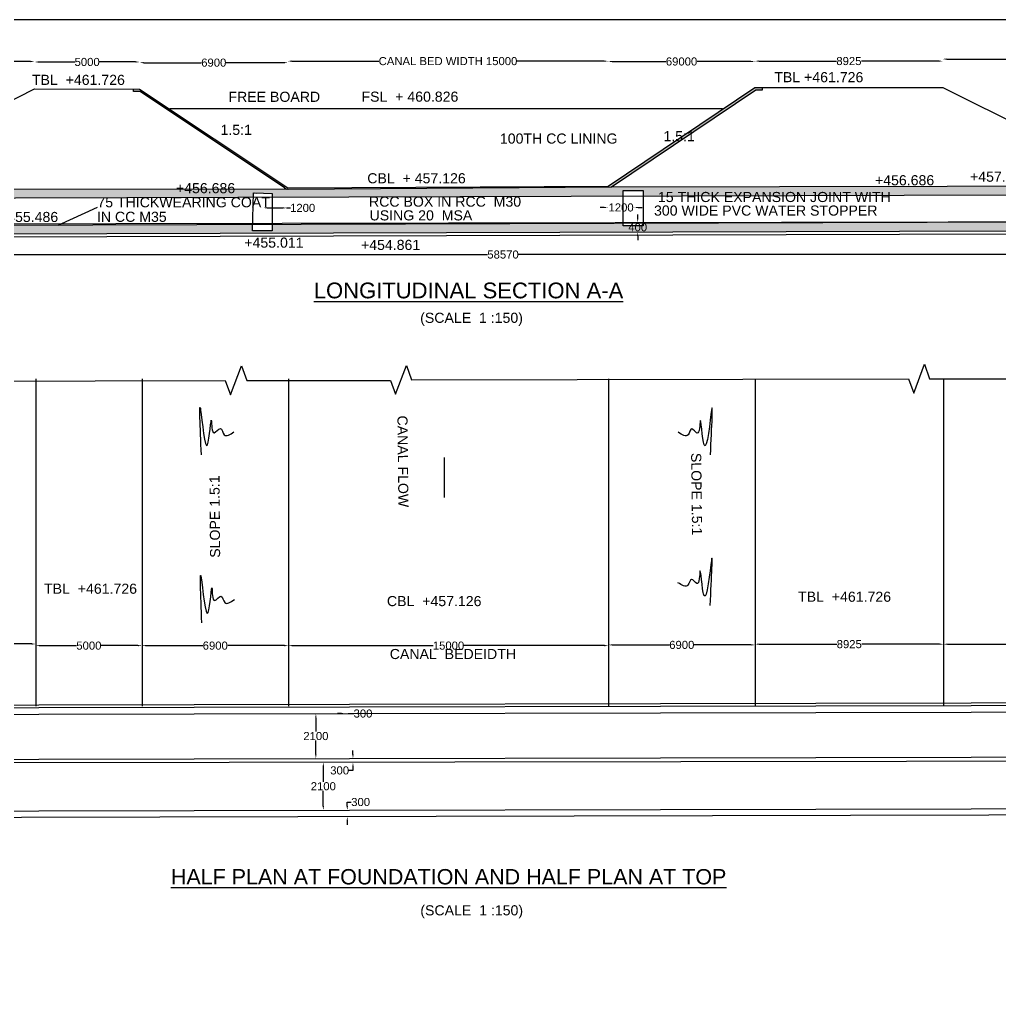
# Model space of a CAD drawing. Header units: inches. Extents: x 2054 to 2706, y -111 to 346.
# Drawn here: x 2181.3 to 2424, y 103.5 to 345.9 of the extents above; entities that cross this region are included whole.
import ezdxf

# ---------------------------------------------------------------- set-up
doc = ezdxf.new("R2010")
doc.units = ezdxf.units.IN
doc.header["$MEASUREMENT"] = 0
for name, color, linetype in [('DIMENSIONS', 7, 'Continuous'), ('DRAWING', 2, 'Continuous'), ('TEXT', 1, 'Continuous')]:
    doc.layers.add(name, color=color, linetype=linetype)
doc.styles.get("Standard").update_dxf_attribs({"font": 'arial.ttf', "height": 2})
doc.dimstyles.get("Standard").update_dxf_attribs({"dimtxt": 2, "dimasz": 1, "dimexe": 0.18, "dimexo": 0.0625, "dimgap": 0.09, "dimtad": 0, "dimtih": 1, "dimtoh": 1, "dimdec": 4, "dimzin": 0, "dimdsep": 46, "dimtxsty": 'Standard', "dimcen": 0.09, "dimse1": 1, "dimse2": 1, "dimadec": 0, "dimazin": 0, "dimtfac": 1, "dimtdec": 4, "dimtofl": 0, "dimtmove": 0, "dimatfit": 3, "dimfxl": 1, "dimtolj": 1, "dimtzin": 0, "dimarcsym": 0})
pattern_1 = [(50, (0, 0), (7.172602, -0.627521), [0.75, -8.25]), (355, (0, 0), (-1.387513, 7.521921), [0.6, -6.6]), (100.4514, (0.598, -0.052), (5.785094, 6.894395), [0.637402, -7.011421]), (46.1842, (0, 2), (10.67241, -1.65519), [1.125, -12.375]), (96.6356, (0.889, 1.862), (9.346627, 9.74118), [0.956103, -10.51713]), (351.1842, (0, 2), (9.34662, 9.741186), [0.9, -9.9]), (21, (1, 1.5), (5.96907, -4.026189), [0.75, -8.25]), (326, (1, 1.5), (2.433153, 7.2515), [0.6, -6.6]), (71.4514, (1.4974, 1.1645), (8.402226, 3.225305), [0.637402, -7.011421]), (37.5, (0, 0), (0.1215986, 3.3289385), [0, -6.52, 0, -6.7, 0, -6.625]), (7.5, (0, 0), (2.6306954, 3.944117), [0, -3.82, 0, -6.37, 0, -2.525]), (327.5, (-2.23, 0), (5.3382244, -0.2255487), [0, -2.5, 0, -7.8, 0, -10.35]), (317.5, (-3.23, 0), (5.831862, 1.00105), [0, -3.25, 0, -5.18, 0, -7.35])]

# ---------------------------------------------------------------- blocks, each defined once
blk = doc.blocks.new('*D4')
at = {"layer": 'Defpoints', "color": 0, "transparency": 16777216}
for p in [(2185.02, 335.54), (2185.02, 328.76), (2149.31, 310.64)]:
    blk.add_point(p, dxfattribs=at)
at = {"layer": 'DIMENSIONS', "color": 0, "lineweight": -2, "transparency": 16777216}
for p, q in [((2150.31, 335.54), (2164.08, 335.54)), ((2184.02, 335.54), (2170.25, 335.54))]:
    blk.add_line(p, q, dxfattribs=at)
at = {"layer": 'DIMENSIONS', "color": 0, "transparency": 16777216}
for points in [[(2150.31, 335.71), (2150.31, 335.38), (2149.31, 335.54)], [(2184.02, 335.71), (2184.02, 335.38), (2185.02, 335.54)]]:
    blk.add_solid(points, dxfattribs=at)
at = {"layer": 'DIMENSIONS', "color": 0, "transparency": 16777216, "insert": (2167.17, 335.54), "char_height": 2, "attachment_point": 5}
blk.add_mtext('\\A1;6768', dxfattribs=at)
blk = doc.blocks.new('*D5')
at = {"layer": 'Defpoints', "color": 0, "transparency": 16777216}
for p in [(2211, 335.44), (2185.02, 328.76), (2211, 328.71)]:
    blk.add_point(p, dxfattribs=at)
at = {"layer": 'DIMENSIONS', "color": 0, "lineweight": -2, "transparency": 16777216}
for p, q in [((2186.02, 335.44), (2194.94, 335.44)), ((2210, 335.44), (2201.08, 335.44))]:
    blk.add_line(p, q, dxfattribs=at)
at = {"layer": 'DIMENSIONS', "color": 0, "transparency": 16777216}
for points in [[(2186.02, 335.61), (2186.02, 335.28), (2185.02, 335.44)], [(2210, 335.61), (2210, 335.28), (2211, 335.44)]]:
    blk.add_solid(points, dxfattribs=at)
at = {"layer": 'DIMENSIONS', "color": 0, "transparency": 16777216, "insert": (2198.01, 335.44), "char_height": 2, "attachment_point": 5}
blk.add_mtext('\\A1;5000', dxfattribs=at)
blk = doc.blocks.new('*D6')
at = {"layer": 'Defpoints', "color": 0, "transparency": 16777216}
for p in [(2247.69, 335.27), (2211, 328.71), (2247.69, 304.33)]:
    blk.add_point(p, dxfattribs=at)
at = {"layer": 'DIMENSIONS', "color": 0, "lineweight": -2, "transparency": 16777216}
for p, q in [((2212, 335.27), (2226.26, 335.27)), ((2246.69, 335.27), (2232.42, 335.27))]:
    blk.add_line(p, q, dxfattribs=at)
at = {"layer": 'DIMENSIONS', "color": 0, "transparency": 16777216}
for points in [[(2212, 335.44), (2212, 335.11), (2211, 335.27)], [(2246.69, 335.44), (2246.69, 335.11), (2247.69, 335.27)]]:
    blk.add_solid(points, dxfattribs=at)
at = {"layer": 'DIMENSIONS', "color": 0, "transparency": 16777216, "insert": (2229.34, 335.27), "char_height": 2, "attachment_point": 5}
blk.add_mtext('\\A1;6900', dxfattribs=at)
blk = doc.blocks.new('*D7')
at = {"layer": 'Defpoints', "color": 0, "transparency": 16777216}
for p in [(2326.92, 335.65), (2247.69, 304.4), (2326.92, 304.7)]:
    blk.add_point(p, dxfattribs=at)
at = {"layer": 'DIMENSIONS', "color": 0, "lineweight": -2, "transparency": 16777216}
for p, q in [((2248.69, 335.65), (2270.19, 335.65)), ((2325.92, 335.65), (2304.41, 335.65))]:
    blk.add_line(p, q, dxfattribs=at)
at = {"layer": 'DIMENSIONS', "color": 0, "transparency": 16777216}
for points in [[(2248.69, 335.82), (2248.69, 335.49), (2247.69, 335.65)], [(2325.92, 335.82), (2325.92, 335.49), (2326.92, 335.65)]]:
    blk.add_solid(points, dxfattribs=at)
at = {"layer": 'DIMENSIONS', "color": 0, "transparency": 16777216, "insert": (2287.3, 335.65), "char_height": 2, "attachment_point": 5}
blk.add_mtext('\\A1;CANAL BED WIDTH 15000', dxfattribs=at)
blk = doc.blocks.new('*D8')
at = {"layer": 'Defpoints', "color": 0, "transparency": 16777216}
for p in [(2363.26, 335.56), (2363.26, 329.16), (2326.92, 304.76)]:
    blk.add_point(p, dxfattribs=at)
at = {"layer": 'DIMENSIONS', "color": 0, "lineweight": -2, "transparency": 16777216}
for p, q in [((2327.92, 335.56), (2341.24, 335.56)), ((2362.26, 335.56), (2348.95, 335.56))]:
    blk.add_line(p, q, dxfattribs=at)
at = {"layer": 'DIMENSIONS', "color": 0, "transparency": 16777216}
for points in [[(2327.92, 335.73), (2327.92, 335.39), (2326.92, 335.56)], [(2362.26, 335.73), (2362.26, 335.39), (2363.26, 335.56)]]:
    blk.add_solid(points, dxfattribs=at)
at = {"layer": 'DIMENSIONS', "color": 0, "transparency": 16777216, "insert": (2345.09, 335.56), "char_height": 2, "attachment_point": 5}
blk.add_mtext('\\A1;69000', dxfattribs=at)
blk = doc.blocks.new('*D9')
at = {"layer": 'Defpoints', "color": 0, "transparency": 16777216}
for p in [(2409.73, 335.66), (2363.26, 329.16), (2409.73, 329.16)]:
    blk.add_point(p, dxfattribs=at)
at = {"layer": 'DIMENSIONS', "color": 0, "lineweight": -2, "transparency": 16777216}
for p, q in [((2364.26, 335.66), (2383.41, 335.66)), ((2408.73, 335.66), (2389.58, 335.66))]:
    blk.add_line(p, q, dxfattribs=at)
at = {"layer": 'DIMENSIONS', "color": 0, "transparency": 16777216}
for points in [[(2364.26, 335.83), (2364.26, 335.49), (2363.26, 335.66)], [(2408.73, 335.83), (2408.73, 335.49), (2409.73, 335.66)]]:
    blk.add_solid(points, dxfattribs=at)
at = {"layer": 'DIMENSIONS', "color": 0, "transparency": 16777216, "insert": (2386.5, 335.66), "char_height": 2, "attachment_point": 5}
blk.add_mtext('\\A1;8925', dxfattribs=at)
blk = doc.blocks.new('*D10')
at = {"layer": 'Defpoints', "color": 0, "transparency": 16777216}
for p in [(2452.44, 336.17), (2409.73, 329.16), (2452.44, 307.84)]:
    blk.add_point(p, dxfattribs=at)
at = {"layer": 'DIMENSIONS', "color": 0, "lineweight": -2, "transparency": 16777216}
for p, q in [((2410.73, 336.17), (2428.01, 336.17)), ((2451.44, 336.17), (2434.16, 336.17))]:
    blk.add_line(p, q, dxfattribs=at)
at = {"layer": 'DIMENSIONS', "color": 0, "transparency": 16777216}
for points in [[(2410.73, 336.33), (2410.73, 336), (2409.73, 336.17)], [(2451.44, 336.33), (2451.44, 336), (2452.44, 336.17)]]:
    blk.add_solid(points, dxfattribs=at)
at = {"layer": 'DIMENSIONS', "color": 0, "transparency": 16777216, "insert": (2431.09, 336.17), "char_height": 2, "attachment_point": 5}
blk.add_mtext('\\A1;8080', dxfattribs=at)
blk = doc.blocks.new('*D15')
at = {"layer": 'Defpoints', "color": 0, "transparency": 16777216}
for p in [(2455.03, 292.77), (2146.81, 291.13), (2455.03, 287.79)]:
    blk.add_point(p, dxfattribs=at)
at = {"layer": 'DIMENSIONS', "color": 0, "lineweight": -2, "transparency": 16777216}
for p, q in [((2147.81, 287.79), (2297.07, 287.79)), ((2454.03, 287.79), (2304.77, 287.79))]:
    blk.add_line(p, q, dxfattribs=at)
at = {"layer": 'DIMENSIONS', "color": 0, "transparency": 16777216}
for points in [[(2147.81, 287.96), (2147.81, 287.62), (2146.81, 287.79)], [(2454.03, 287.96), (2454.03, 287.62), (2455.03, 287.79)]]:
    blk.add_solid(points, dxfattribs=at)
at = {"layer": 'DIMENSIONS', "color": 0, "transparency": 16777216, "insert": (2300.92, 287.79), "char_height": 2, "attachment_point": 5}
blk.add_mtext('\\A1;58570', dxfattribs=at)
blk = doc.blocks.new('*D17')
at = {"layer": 'Defpoints', "color": 0, "transparency": 16777216}
for p in [(2247.37, 304.01), (2241.65, 302.98), (2247.37, 299.33)]:
    blk.add_point(p, dxfattribs=at)
at = {"layer": 'DIMENSIONS', "color": 0, "lineweight": -2, "transparency": 16777216}
for p, q in [((2242.65, 299.33), (2246.37, 299.33)), ((2247.37, 299.33), (2248.37, 299.33))]:
    blk.add_line(p, q, dxfattribs=at)
at = {"layer": 'DIMENSIONS', "color": 0, "transparency": 16777216}
for points in [[(2242.65, 299.5), (2242.65, 299.16), (2241.65, 299.33)], [(2246.37, 299.5), (2246.37, 299.16), (2247.37, 299.33)]]:
    blk.add_solid(points, dxfattribs=at)
at = {"layer": 'DIMENSIONS', "color": 0, "transparency": 16777216, "insert": (2251.34, 299.33), "char_height": 2, "attachment_point": 5}
blk.add_mtext('\\A1;1200', dxfattribs=at)
blk = doc.blocks.new('*D18')
at = {"layer": 'Defpoints', "color": 0, "transparency": 16777216}
for p in [(2326.92, 304.7), (2333.35, 303.63), (2326.92, 299.44)]:
    blk.add_point(p, dxfattribs=at)
at = {"layer": 'DIMENSIONS', "color": 0, "lineweight": -2, "transparency": 16777216}
for p, q in [((2325.92, 299.44), (2324.92, 299.44)), ((2334.35, 299.44), (2335.35, 299.44))]:
    blk.add_line(p, q, dxfattribs=at)
at = {"layer": 'DIMENSIONS', "color": 0, "transparency": 16777216}
for points in [[(2325.92, 299.6), (2325.92, 299.27), (2326.92, 299.44)], [(2334.35, 299.6), (2334.35, 299.27), (2333.35, 299.44)]]:
    blk.add_solid(points, dxfattribs=at)
at = {"layer": 'DIMENSIONS', "color": 0, "transparency": 16777216, "insert": (2330.13, 299.44), "char_height": 2, "attachment_point": 5}
blk.add_mtext('\\A1;1200', dxfattribs=at)
blk = doc.blocks.new('*D19')
at = {"layer": 'Defpoints', "color": 0, "transparency": 16777216}
for p in [(2334.24, 295.71), (2334.24, 293.37), (2334.24, 293.37)]:
    blk.add_point(p, dxfattribs=at)
at = {"layer": 'DIMENSIONS', "color": 0, "lineweight": -2, "transparency": 16777216}
for p, q in [((2334.24, 296.71), (2334.24, 297.71)), ((2334.24, 292.37), (2334.24, 291.37))]:
    blk.add_line(p, q, dxfattribs=at)
at = {"layer": 'DIMENSIONS', "color": 0, "transparency": 16777216}
for points in [[(2334.08, 296.71), (2334.41, 296.71), (2334.24, 295.71)], [(2334.08, 292.37), (2334.41, 292.37), (2334.24, 293.37)]]:
    blk.add_solid(points, dxfattribs=at)
at = {"layer": 'DIMENSIONS', "color": 0, "transparency": 16777216, "insert": (2334.24, 294.54), "char_height": 2, "attachment_point": 5}
blk.add_mtext('\\A1;400', dxfattribs=at)
blk = doc.blocks.new('*D30')
at = {"layer": 'Defpoints', "color": 0, "transparency": 16777216}
for p in [(2147.52, 190.37), (2185.29, 191.43), (2185.29, 190.37)]:
    blk.add_point(p, dxfattribs=at)
at = {"layer": 'DIMENSIONS', "color": 0, "lineweight": -2, "transparency": 16777216}
for p, q in [((2148.52, 191.43), (2163.34, 191.43)), ((2184.29, 191.43), (2169.48, 191.43))]:
    blk.add_line(p, q, dxfattribs=at)
at = {"layer": 'DIMENSIONS', "color": 0, "transparency": 16777216}
for points in [[(2148.52, 191.6), (2148.52, 191.27), (2147.52, 191.43)], [(2184.29, 191.6), (2184.29, 191.27), (2185.29, 191.43)]]:
    blk.add_solid(points, dxfattribs=at)
at = {"layer": 'DIMENSIONS', "color": 0, "transparency": 16777216, "insert": (2166.41, 191.43), "char_height": 2, "attachment_point": 5}
blk.add_mtext('\\A1;7268', dxfattribs=at)
blk = doc.blocks.new('*D31')
at = {"layer": 'Defpoints', "color": 0, "transparency": 16777216}
for p in [(2185.29, 191.02), (2211.59, 191.02), (2211.59, 191.02)]:
    blk.add_point(p, dxfattribs=at)
at = {"layer": 'DIMENSIONS', "color": 0, "lineweight": -2, "transparency": 16777216}
for p, q in [((2186.29, 191.02), (2195.36, 191.02)), ((2210.59, 191.02), (2201.51, 191.02))]:
    blk.add_line(p, q, dxfattribs=at)
at = {"layer": 'DIMENSIONS', "color": 0, "transparency": 16777216}
for points in [[(2186.29, 191.19), (2186.29, 190.86), (2185.29, 191.02)], [(2210.59, 191.19), (2210.59, 190.86), (2211.59, 191.02)]]:
    blk.add_solid(points, dxfattribs=at)
at = {"layer": 'DIMENSIONS', "color": 0, "transparency": 16777216, "insert": (2198.44, 191.02), "char_height": 2, "attachment_point": 5}
blk.add_mtext('\\A1;5000', dxfattribs=at)
blk = doc.blocks.new('*D32')
at = {"layer": 'Defpoints', "color": 0, "transparency": 16777216}
for p in [(2211.59, 191.02), (2247.83, 191.02), (2247.83, 191.02)]:
    blk.add_point(p, dxfattribs=at)
at = {"layer": 'DIMENSIONS', "color": 0, "lineweight": -2, "transparency": 16777216}
for p, q in [((2212.59, 191.02), (2226.63, 191.02)), ((2246.83, 191.02), (2232.79, 191.02))]:
    blk.add_line(p, q, dxfattribs=at)
at = {"layer": 'DIMENSIONS', "color": 0, "transparency": 16777216}
for points in [[(2212.59, 191.19), (2212.59, 190.86), (2211.59, 191.02)], [(2246.83, 191.19), (2246.83, 190.86), (2247.83, 191.02)]]:
    blk.add_solid(points, dxfattribs=at)
at = {"layer": 'DIMENSIONS', "color": 0, "transparency": 16777216, "insert": (2229.71, 191.02), "char_height": 2, "attachment_point": 5}
blk.add_mtext('\\A1;6900', dxfattribs=at)
blk = doc.blocks.new('*D33')
at = {"layer": 'Defpoints', "color": 0, "transparency": 16777216}
for p in [(2247.83, 191.02), (2327.02, 191.02), (2327.02, 191.02)]:
    blk.add_point(p, dxfattribs=at)
at = {"layer": 'DIMENSIONS', "color": 0, "lineweight": -2, "transparency": 16777216}
for p, q in [((2248.83, 191.02), (2283.67, 191.02)), ((2326.02, 191.02), (2291.18, 191.02))]:
    blk.add_line(p, q, dxfattribs=at)
at = {"layer": 'DIMENSIONS', "color": 0, "transparency": 16777216}
for points in [[(2248.83, 191.19), (2248.83, 190.86), (2247.83, 191.02)], [(2326.02, 191.19), (2326.02, 190.86), (2327.02, 191.02)]]:
    blk.add_solid(points, dxfattribs=at)
at = {"layer": 'DIMENSIONS', "color": 0, "transparency": 16777216, "insert": (2287.43, 191.02), "char_height": 2, "attachment_point": 5}
blk.add_mtext('\\A1;15000', dxfattribs=at)
blk = doc.blocks.new('*D34')
at = {"layer": 'Defpoints', "color": 0, "transparency": 16777216}
for p in [(2327.02, 191.2), (2363.27, 191.2), (2363.27, 191.2)]:
    blk.add_point(p, dxfattribs=at)
at = {"layer": 'DIMENSIONS', "color": 0, "lineweight": -2, "transparency": 16777216}
for p, q in [((2328.02, 191.2), (2342.07, 191.2)), ((2362.27, 191.2), (2348.22, 191.2))]:
    blk.add_line(p, q, dxfattribs=at)
at = {"layer": 'DIMENSIONS', "color": 0, "transparency": 16777216}
for points in [[(2328.02, 191.37), (2328.02, 191.04), (2327.02, 191.2)], [(2362.27, 191.37), (2362.27, 191.04), (2363.27, 191.2)]]:
    blk.add_solid(points, dxfattribs=at)
at = {"layer": 'DIMENSIONS', "color": 0, "transparency": 16777216, "insert": (2345.15, 191.2), "char_height": 2, "attachment_point": 5}
blk.add_mtext('\\A1;6900', dxfattribs=at)
blk = doc.blocks.new('*D35')
at = {"layer": 'Defpoints', "color": 0, "transparency": 16777216}
for p in [(2363.27, 191.38), (2409.9, 191.38), (2409.9, 191.38)]:
    blk.add_point(p, dxfattribs=at)
at = {"layer": 'DIMENSIONS', "color": 0, "lineweight": -2, "transparency": 16777216}
for p, q in [((2364.27, 191.38), (2383.5, 191.38)), ((2408.9, 191.38), (2389.67, 191.38))]:
    blk.add_line(p, q, dxfattribs=at)
at = {"layer": 'DIMENSIONS', "color": 0, "transparency": 16777216}
for points in [[(2364.27, 191.55), (2364.27, 191.22), (2363.27, 191.38)], [(2408.9, 191.55), (2408.9, 191.22), (2409.9, 191.38)]]:
    blk.add_solid(points, dxfattribs=at)
at = {"layer": 'DIMENSIONS', "color": 0, "transparency": 16777216, "insert": (2386.59, 191.38), "char_height": 2, "attachment_point": 5}
blk.add_mtext('\\A1;8925', dxfattribs=at)
blk = doc.blocks.new('*D36')
at = {"layer": 'Defpoints', "color": 0, "transparency": 16777216}
for p in [(2409.9, 191.38), (2455.22, 191.38), (2455.22, 191.38)]:
    blk.add_point(p, dxfattribs=at)
at = {"layer": 'DIMENSIONS', "color": 0, "lineweight": -2, "transparency": 16777216}
for p, q in [((2410.9, 191.38), (2429.49, 191.38)), ((2454.22, 191.38), (2435.64, 191.38))]:
    blk.add_line(p, q, dxfattribs=at)
at = {"layer": 'DIMENSIONS', "color": 0, "transparency": 16777216}
for points in [[(2410.9, 191.55), (2410.9, 191.22), (2409.9, 191.38)], [(2454.22, 191.55), (2454.22, 191.22), (2455.22, 191.38)]]:
    blk.add_solid(points, dxfattribs=at)
at = {"layer": 'DIMENSIONS', "color": 0, "transparency": 16777216, "insert": (2432.56, 191.38), "char_height": 2, "attachment_point": 5}
blk.add_mtext('\\A1;8580', dxfattribs=at)
blk = doc.blocks.new('*D37')
at = {"layer": 'Defpoints', "color": 0, "transparency": 16777216}
for p in [(2256.43, 162.14), (2256.45, 150.31), (2256.45, 150.31)]:
    blk.add_point(p, dxfattribs=at)
at = {"layer": 'DIMENSIONS', "color": 0, "lineweight": -2, "transparency": 16777216}
for p, q in [((2256.45, 161.14), (2256.45, 157.33)), ((2256.45, 151.31), (2256.45, 155.11))]:
    blk.add_line(p, q, dxfattribs=at)
at = {"layer": 'DIMENSIONS', "color": 0, "transparency": 16777216}
for points in [[(2256.28, 161.14), (2256.62, 161.14), (2256.45, 162.14)], [(2256.28, 151.31), (2256.62, 151.31), (2256.45, 150.31)]]:
    blk.add_solid(points, dxfattribs=at)
at = {"layer": 'DIMENSIONS', "color": 0, "transparency": 16777216, "insert": (2256.45, 156.22), "char_height": 2, "attachment_point": 5}
blk.add_mtext('\\A1;2100', dxfattribs=at)
blk = doc.blocks.new('*D38')
at = {"layer": 'Defpoints', "color": 0, "transparency": 16777216}
for p in [(2256.4, 174.2), (2254.61, 163.09), (2256.42, 163.09)]:
    blk.add_point(p, dxfattribs=at)
at = {"layer": 'DIMENSIONS', "color": 0, "lineweight": -2, "transparency": 16777216}
for p, q in [((2254.61, 173.2), (2254.61, 169.76)), ((2254.61, 164.09), (2254.61, 167.53))]:
    blk.add_line(p, q, dxfattribs=at)
at = {"layer": 'DIMENSIONS', "color": 0, "transparency": 16777216}
for points in [[(2254.44, 173.2), (2254.77, 173.2), (2254.61, 174.2)], [(2254.44, 164.09), (2254.77, 164.09), (2254.61, 163.09)]]:
    blk.add_solid(points, dxfattribs=at)
at = {"layer": 'DIMENSIONS', "color": 0, "transparency": 16777216, "insert": (2254.61, 168.64), "char_height": 2, "attachment_point": 5}
blk.add_mtext('\\A1;2100', dxfattribs=at)
blk = doc.blocks.new('*D39')
at = {"layer": 'Defpoints', "color": 0, "transparency": 16777216}
for p in [(2260.72, 150.32), (2260.72, 148.71), (2262.38, 150.32)]:
    blk.add_point(p, dxfattribs=at)
at = {"layer": 'DIMENSIONS', "color": 0, "lineweight": -2, "transparency": 16777216}
for p, q in [((2262.38, 151.32), (2262.38, 152.32)), ((2262.38, 152.32), (2263.38, 152.32)), ((2262.38, 147.71), (2262.38, 146.71))]:
    blk.add_line(p, q, dxfattribs=at)
at = {"layer": 'DIMENSIONS', "color": 0, "transparency": 16777216}
for points in [[(2262.21, 151.32), (2262.55, 151.32), (2262.38, 150.32)], [(2262.21, 147.71), (2262.55, 147.71), (2262.38, 148.71)]]:
    blk.add_solid(points, dxfattribs=at)
at = {"layer": 'DIMENSIONS', "color": 0, "transparency": 16777216, "insert": (2265.68, 152.32), "char_height": 2, "attachment_point": 5}
blk.add_mtext('\\A1;300', dxfattribs=at)
blk = doc.blocks.new('*D40')
at = {"layer": 'Defpoints', "color": 0, "transparency": 16777216}
for p in [(2261.47, 163.1), (2261.47, 162.14), (2263.79, 162.14)]:
    blk.add_point(p, dxfattribs=at)
at = {"layer": 'DIMENSIONS', "color": 0, "lineweight": -2, "transparency": 16777216}
for p, q in [((2263.79, 164.1), (2263.79, 165.1)), ((2263.79, 161.14), (2263.79, 160.14)), ((2263.79, 160.14), (2262.79, 160.14))]:
    blk.add_line(p, q, dxfattribs=at)
at = {"layer": 'DIMENSIONS', "color": 0, "transparency": 16777216}
for points in [[(2263.62, 164.1), (2263.95, 164.1), (2263.79, 163.1)], [(2263.62, 161.14), (2263.95, 161.14), (2263.79, 162.14)]]:
    blk.add_solid(points, dxfattribs=at)
at = {"layer": 'DIMENSIONS', "color": 0, "transparency": 16777216, "insert": (2260.49, 160.14), "char_height": 2, "attachment_point": 5}
blk.add_mtext('\\A1;300', dxfattribs=at)
blk = doc.blocks.new('*D41')
at = {"layer": 'Defpoints', "color": 0, "transparency": 16777216}
for p in [(2261.97, 176.56), (2261.97, 174.21), (2261.97, 174.21)]:
    blk.add_point(p, dxfattribs=at)
at = {"layer": 'DIMENSIONS', "color": 0, "lineweight": -2, "transparency": 16777216}
for p, q in [((2260.97, 174.21), (2259.97, 174.21)), ((2262.97, 174.21), (2263.97, 174.21))]:
    blk.add_line(p, q, dxfattribs=at)
at = {"layer": 'DIMENSIONS', "color": 0, "transparency": 16777216}
for points in [[(2260.97, 174.38), (2260.97, 174.05), (2261.97, 174.21)], [(2262.97, 174.38), (2262.97, 174.05), (2261.97, 174.21)]]:
    blk.add_solid(points, dxfattribs=at)
at = {"layer": 'DIMENSIONS', "color": 0, "transparency": 16777216, "insert": (2266.27, 174.21), "char_height": 2, "attachment_point": 5}
blk.add_mtext('\\A1;300', dxfattribs=at)

msp = doc.modelspace()

# ---------------------------------------------------------------- hatches: boundary and pattern name
at = {"layer": 'DIMENSIONS'}
h = msp.add_hatch(dxfattribs=at)
h.set_pattern_fill('AR-CONC', color=0, style=0)
h.set_pattern_definition(pattern_1)
h.paths.add_polyline_path([(2454.95712, 304.8048), (2452.40957, 304.7852), (2452.40957, 304.78543), (2327.7279, 304.57703), (2363.45569, 328.58753), (2365.13588, 328.58753), (2365.13588, 329.15636), (2363.26476, 329.15636), (2326.91898, 304.6992), (2247.6859, 304.33495), (2210.99983, 328.7061), (2209.46531, 328.7093), (2209.46418, 328.17), (2211.12621, 328.17), (2246.87717, 304.33224), (2247.36617, 304.00618), (2152.70622, 304.01612), (2149.35411, 304.01612), (2146.80874, 304.01612), (2146.80874, 301.68466), (2152.70622, 301.68466), (2239.12911, 301.94462), (2239.1573, 303.04528), (2240.04012, 303.02267), (2243.76334, 302.92731), (2243.76334, 301.95856), (2330.62218, 302.21983), (2330.62218, 303.62509), (2331.1021, 303.62509), (2335.59319, 303.62509), (2335.59319, 302.23478), (2454.96979, 302.59386)])
h = msp.add_hatch(dxfattribs=at)
h.set_pattern_fill('AR-CONC', color=0, style=0)
h.set_pattern_definition(pattern_1)
h.paths.add_polyline_path([(2455.0083, 295.87641), (2451.97035, 295.87386), (2335.59319, 295.50008), (2335.59319, 294.90188), (2330.62218, 294.90188), (2330.62218, 295.48411), (2243.76334, 295.20513), (2243.76334, 293.6311), (2238.91618, 293.6311), (2238.9561, 295.18969), (2146.80874, 294.89372), (2146.80874, 292.81044), (2455.0206, 293.73042)])

# ---------------------------------------------------------------- linework, layer by layer
at = {"layer": 'DIMENSIONS', "color": 0}
msp.add_lwpolyline([(2705.2067, -111.35752), (2054.45622, -111.35752), (2054.45622, 345.92693), (2705.2067, 345.92693)], close=True, dxfattribs=at)
msp.add_lwpolyline([(2218.51026, 323.92485), (2355.26034, 323.92485)], dxfattribs=at)
at = {"layer": 'DRAWING', "color": 0}
for points in [[(2063.88841, 315.38244), (2114.5309, 315.54902), (2146.8503, 310.66777), (2149.35411, 310.66777), (2185.0233, 328.76041), (2210.99983, 328.7061), (2247.6859, 304.33495)], [(2246.87717, 304.33224), (2211.12621, 328.17), (2209.46418, 328.17), (2209.46531, 328.7093)], [(2247.6859, 304.33495), (2326.91898, 304.6992), (2363.26476, 329.15636), (2409.73213, 329.15636), (2452.443, 307.84119), (2575.94654, 307.84119), (2575.94654, 311.81721), (2575.94654, 306.91191), (2577.74503, 306.28712), (2574.21425, 305.0027), (2575.75079, 304.29518), (2575.75079, 289.92155)], [(2327.7279, 304.57703), (2363.45569, 328.58753), (2365.13588, 328.58753), (2365.13588, 329.15636)], [(2064.08123, 306.3733), (2115.47366, 306.3733), (2122.66094, 295.29804), (2575.75079, 296.18827)], [(2455.02609, 292.77403), (2509.71347, 292.60878), (2509.72389, 296.05854), (2509.06239, 296.05724), (2121.88281, 294.81366), (2114.74355, 305.88579), (2111.43651, 305.88579), (2111.35045, 302.62804)], [(2327.7279, 304.57703), (2452.40957, 304.78543), (2452.443, 307.84119)], [(2452.4481, 304.78549), (2452.4481, 304.78549), (2455.71212, 304.81061), (2456.61969, 304.25662), (2456.61969, 303.19901), (2455.23312, 302.59465), (2152.70622, 301.68466)], [(2152.70622, 304.01612), (2247.687, 304.00615)], [(2246.87717, 304.33224), (2247.36622, 304.00615)], [(2247.77751, 304.00614), (2327.7279, 304.57703)], [(2331.1021, 303.62509), (2335.59319, 303.62509), (2335.59319, 294.90188), (2330.62218, 294.90188), (2330.62218, 303.62509), (2331.1021, 303.62509)], [(2243.76334, 302.92731), (2243.76334, 293.6311), (2238.91618, 293.6311), (2239.1573, 303.04528), (2240.04012, 303.02267)], [(2239.53179, 303.03569), (2243.76334, 302.92731)], [(2146.80874, 292.81044), (2455.0206, 293.73042)], [(2455.02503, 292.95834), (2146.80874, 292.05326)], [(2071.34493, 256.17631), (2232.14158, 256.6139), (2233.46525, 253.05085), (2236.20857, 260.25843), (2237.48592, 256.61778), (2273.06807, 256.61778), (2274.30701, 253.23327), (2277.02249, 260.32092), (2278.29307, 256.776), (2401.2309, 257.06083), (2402.58846, 253.5299), (2405.19735, 260.65821), (2406.47401, 257.06258), (2575.636, 257.06258), (2575.636, 108.0656), (2575.636, 115.03369), (2508.56712, 115.03369)], [(2455.2851, 149.18507), (2147.50675, 148.44061), (2147.54666, 256.38368)], [(2147.50735, 150.07384), (2455.22263, 150.73576), (2455.22263, 149.18492), (2455.22263, 257.06258)], [(2185.28918, 257.06258), (2185.28918, 176.02816)], [(2211.58606, 257.06258), (2211.58606, 176.02816)], [(2247.8331, 257.06258), (2247.8331, 176.02816)], [(2327.01809, 257.06258), (2327.01809, 176.02816)], [(2363.27471, 257.06258), (2363.27471, 176.02816)], [(2409.90094, 257.06258), (2409.90094, 176.02816)], [(2455.22263, 176.20111), (2147.51676, 175.52581)], [(2147.51705, 176.30817), (2455.22263, 176.98146)], [(2147.51618, 173.96507), (2455.22263, 174.63397)], [(2568.38281, 162.58083), (2065.50197, 161.86385), (2065.50197, 171.28401)], [(2147.51208, 162.8628), (2455.22263, 163.49497)]]:
    msp.add_lwpolyline(points, dxfattribs=at)
for points in [[(2226.26752, 238.1992), (2226.09304, 249.31559), (2227.81884, 240.74766), (2228.78339, 246.6451), (2229.45566, 243.69638), (2230.97556, 244.74741), (2231.9401, 243.20006), (2234.30764, 243.92994)], [(2352.24044, 238.20844), (2352.5178, 249.30836), (2350.69946, 240.68897), (2349.69465, 246.60412), (2348.90364, 243.61451), (2347.6209, 244.63952), (2346.72299, 243.18742), (2344.26441, 243.8067)], [(2352.18511, 200.99643), (2352.46247, 212.09635), (2350.64414, 203.47696), (2349.63933, 209.39211), (2348.84832, 206.4025), (2347.56557, 207.42751), (2346.66766, 205.97541), (2344.20908, 206.59469)], [(2226.40197, 196.69319), (2226.22748, 207.80958), (2227.95329, 199.24164), (2228.91783, 205.13908), (2229.5901, 202.19037), (2231.11, 203.24139), (2232.07455, 201.69404), (2234.44209, 202.42393)]]:
    msp.add_spline(points, degree=3, dxfattribs=at)

# ---------------------------------------------------------------- texts
at = {"layer": 'DIMENSIONS', "color": 0}
for s, rotation, p in [('CANAL FLOW', 270.6502341, (2274.77727, 247.95833)), ('SLOPE 1.5:1', 270.6502341, (2347.45916, 238.69708)), ('SLOPE 1.5:1', 90.419366, (2230.9204, 212.77182))]:
    msp.add_text(s, height=2.5, rotation=rotation, dxfattribs=at).set_placement(p)
at = {"layer": 'TEXT', "color": 0}
for s, height, p in [('TBL +461.726', 2.5, (2368.03817, 330.43614)), ('TBL  +461.726', 2.5, (2184.34644, 329.77156)), ('FREE BOARD', 2.5, (2232.97048, 325.58038)), ('FSL  + 460.826', 2.5, (2265.88724, 325.61318)), ('1.5:1', 2.5, (2231.0144, 317.40051)), ('1.5:1', 2.5, (2340.61272, 315.83217)), ('100TH CC LINING', 2.5, (2300.14615, 315.24762)), ('+457.086', 2.5, (2416.46746, 305.80864)), ('CBL  + 457.126', 2.5, (2267.3287, 305.42483)), ('+456.686', 2.5, (2392.95313, 304.93411)), ('+456.686', 2.5, (2219.98497, 302.97411)), ('75 THICKWEARING COAT', 2.5, (2200.54596, 299.4879)), ('RCC BOX IN RCC  M30', 2.5, (2267.75219, 299.64181)), ('15 THICK EXPANSION JOINT WITH', 2.5, (2339.2532, 300.78818)), ('USING 20  MSA', 2.5, (2267.89299, 296.24224)), ('300 WIDE PVC WATER STOPPER', 2.5, (2338.28049, 297.42989)), ('BARREL FLOOR  LVL +455.486', 2.5, (2140.08812, 295.84311)), ('IN CC M35', 2.5, (2200.42933, 295.88766)), ('+455.011', 2.5, (2236.89256, 289.49444)), ('+454.861', 2.5, (2265.7678, 288.93423)), ('%%ULONGITUDINAL SECTION A-A', 3.9, (2254.08978, 276.96353)), ('(SCALE  1 :150)', 2.5, (2280.41736, 270.89346)), ('TBL  +461.726', 2.5, (2187.3422, 203.85999)), ('TBL  +461.726', 2.5, (2373.92685, 201.87709)), ('CBL  +457.126', 2.5, (2272.19169, 200.79319)), ('CANAL  BEDEIDTH', 2.5, (2272.8921, 187.70196)), ('%%UHALF PLAN AT FOUNDATION AND HALF PLAN AT TOP', 3.8, (2218.74223, 131.94109)), ('(SCALE  1 :150)', 2.5, (2280.45507, 124.27821))]:
    msp.add_text(s, height=height, dxfattribs=at).set_placement(p)

# ---------------------------------------------------------------- dimensions: what is measured, and where the dimension line sits
at = {"layer": 'DIMENSIONS', "color": 0}
for base, p1, p2, text, picture, middle in [((2326.91898, 335.65329), (2247.6859, 304.39745), (2326.91898, 304.6992), 'CANAL BED WIDTH 15000', '*D7', (2287.30244, 335.65329)), ((2452.443, 336.16509), (2409.73213, 329.15636), (2452.443, 307.84119), '8080', '*D10', (2431.08756, 336.16509)), ((2185.0233, 335.5435), (2149.30867, 310.64472), (2185.0233, 328.76041), '6768', '*D4', (2167.16599, 335.5435)), ((2210.99983, 335.44498), (2185.0233, 328.76041), (2210.99983, 328.7061), '5000', '*D5', (2198.01157, 335.44498)), ((2247.6859, 335.27405), (2210.99983, 328.7061), (2247.6859, 304.33495), '6900', '*D6', (2229.34286, 335.27405)), ((2363.26476, 335.56059), (2326.91898, 304.7617), (2363.26476, 329.15636), '69000', '*D8', (2345.09187, 335.56059)), ((2409.73213, 335.66079), (2363.26476, 329.15636), (2409.73213, 329.15636), '8925', '*D9', (2386.49845, 335.66079)), ((2247.36617, 299.32878), (2241.64757, 302.9815), (2247.36617, 304.00618), '1200', '*D17', (2251.34499, 299.32878)), ((2326.91898, 299.43674), (2333.34764, 303.62509), (2326.91898, 304.6992), '1200', '*D18', (2330.13331, 299.43674)), ((2455.02609, 287.79077), (2146.80874, 291.13338), (2455.02609, 292.77403), '58570', '*D15', (2300.91741, 287.79077)), ((2185.28918, 191.43173), (2147.52225, 190.37393), (2185.28918, 190.37393), '7268', '*D30', (2166.40572, 191.43173)), ((2211.58606, 191.02408), (2185.28918, 191.02408), (2211.58606, 191.02408), '5000', '*D31', (2198.43762, 191.02408)), ((2247.8331, 191.02408), (2211.58606, 191.02408), (2247.8331, 191.02408), '6900', '*D32', (2229.70958, 191.02408)), ((2327.01809, 191.02408), (2247.8331, 191.02408), (2327.01809, 191.02408), '15000', '*D33', (2287.42559, 191.02408)), ((2363.27471, 191.20408), (2327.01809, 191.20408), (2363.27471, 191.20408), '6900', '*D34', (2345.1464, 191.20408)), ((2409.90094, 191.38408), (2363.27471, 191.38408), (2409.90094, 191.38408), '8925', '*D35', (2386.58783, 191.38408)), ((2455.22263, 191.38408), (2409.90094, 191.38408), (2455.22263, 191.38408), '8580', '*D36', (2432.56179, 191.38408)), ((2261.97159, 174.21388), (2261.96649, 176.5586), (2261.97159, 174.21388), '300', '*D41', (2266.26691, 174.21388))]:
    dim = msp.add_linear_dim(base=base, p1=p1, p2=p2, text=text, dimstyle='Standard', dxfattribs=at)
    dim.commit()
    dim.dimension.update_dxf_attribs({"geometry": picture, "text_midpoint": middle})
for base, p1, p2, text, picture, middle in [((2334.24433, 293.36992), (2334.23734, 295.71375), (2334.24433, 293.36992), '400', '*D19', (2334.24433, 294.54183)), ((2254.60677, 163.08655), (2256.39922, 174.20177), (2256.42206, 163.08655), '2100', '*D38', (2254.60677, 168.64416)), ((2263.78576, 162.14325), (2261.4695, 163.09692), (2261.47086, 162.14325), '300', '*D40', (2260.49044, 160.14325)), ((2256.45116, 150.30818), (2256.42572, 162.13606), (2256.45116, 150.30818), '2100', '*D37', (2256.45116, 156.22212)), ((2262.38022, 150.31737), (2260.72452, 148.71447), (2260.72107, 150.31737), '300', '*D39', (2265.67554, 152.31737))]:
    dim = msp.add_linear_dim(base=base, p1=p1, p2=p2, angle=90, text=text, dimstyle='Standard', dxfattribs=at)
    dim.commit()
    dim.dimension.update_dxf_attribs({"geometry": picture, "text_midpoint": middle})

# ---------------------------------------------------------------- leaders
for points in [[(2190.84714, 295.03517), (2197.48197, 298.07647), (2200.54596, 299.4879)], [(2286.42207, 227.65655), (2286.42207, 237.54279)]]:
    msp.add_leader(points, dimstyle='Standard', override={"dimgap": 0.09, "dimtad": 0}, dxfattribs=at)

doc.saveas('drawing.dxf')
